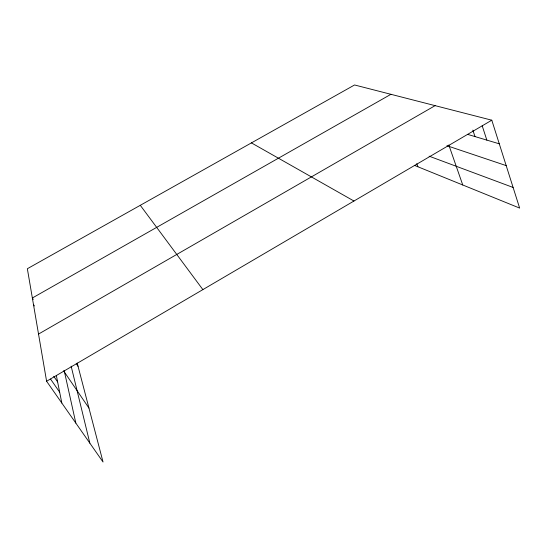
<?xml version="1.0" encoding="UTF-8"?>
<svg xmlns="http://www.w3.org/2000/svg" width="547" height="547" viewBox="0 0 547 547"><rect width="100%" height="100%" fill="white"/><g stroke="black" fill="none" stroke-linecap="round" stroke-linejoin="round"><path stroke-width="0.82" d="M77.195 363.037L103.041 462.03L46.598 381.252L491.794 120.196L519.65 208.092L414.291 165.303M38.522 334.073L435.111 105.646M390.927 94.303L32.355 297.992L33.292 299.394M491.794 120.196L354.559 84.97L27.35 268.734L46.598 381.252M467.699 134.398L499.281 143.82M446.94 145.707L506.187 165.611M429.108 156.168L513.107 187.457M251.422 142.89L353.95 201.022M140.285 205.31L202.875 289.616M50.563 379.092L59.664 392.199M53.75 376.302L57.62 381.902M63.602 370.873L88.956 408.083M33.483 304.59L34.406 305.964M76.265 363.639L78.05 366.312M416.766 163.676L417.922 166.773M448.827 145.017L462.748 184.982M472.84 130.111L474.981 136.565M482.194 125.769L486.837 140.107M71.144 366.169L89.838 443.138M64.218 370.729L75.835 423.091M56.32 375.379L61.825 403.05"/></g></svg>
